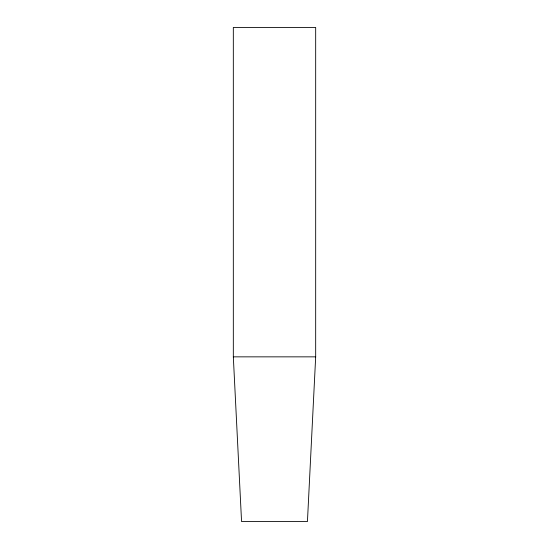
<?xml version="1.0" encoding="UTF-8"?>
<svg xmlns="http://www.w3.org/2000/svg" width="549" height="549" viewBox="0 0 549 549"><rect width="100%" height="100%" fill="white"/><g stroke="black" fill="none" stroke-linecap="round" stroke-linejoin="round"><path stroke-width="0.82" d="M315.675 356.85L307.44 521.55L241.56 521.55L233.325 356.85L233.325 27.45L315.675 27.45L315.675 356.85L233.325 356.85"/></g></svg>
